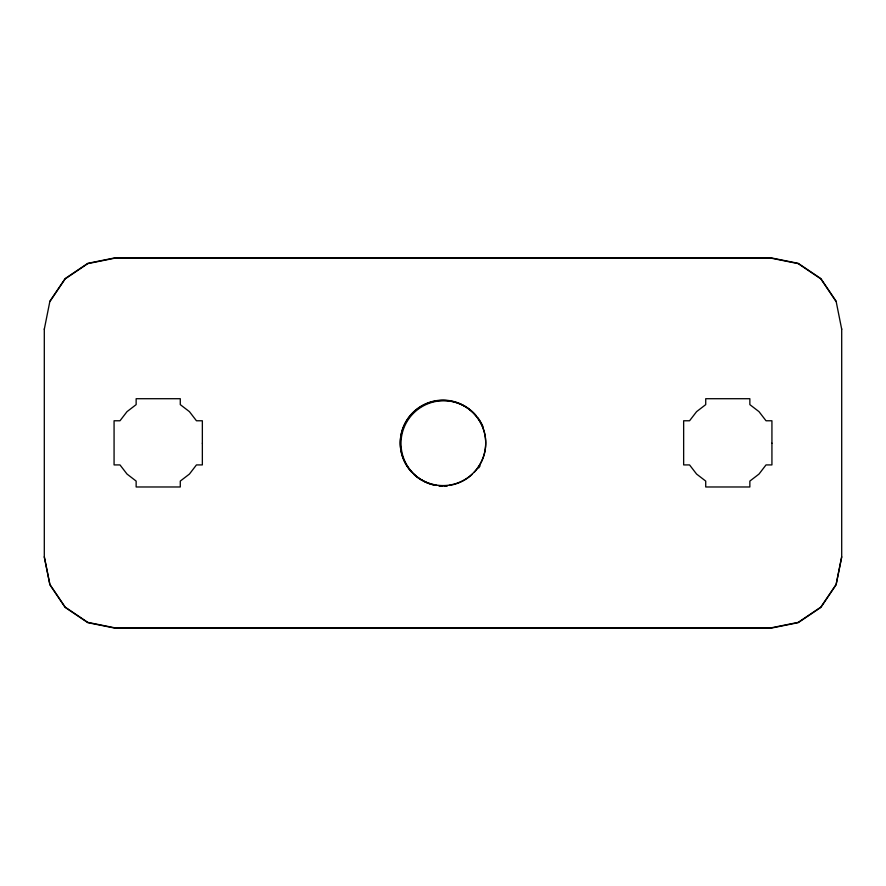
<?xml version="1.0" encoding="UTF-8"?>
<svg xmlns="http://www.w3.org/2000/svg" width="886" height="886" viewBox="0 0 886 886"><rect width="100%" height="100%" fill="white"/><g stroke="black" fill="none" stroke-linecap="round" stroke-linejoin="round"><path stroke-width="1.33" d="M44.3 329.227L49.893 301.229L65.154 278.603L87.792 263.341L115.501 257.748L770.499 257.748L798.208 263.341L820.846 278.603L836.107 301.229L841.7 329.227M841.7 556.773L836.107 584.483L820.846 607.109L798.208 622.371L770.499 627.964L115.501 627.964L87.792 622.371L65.154 607.109L49.893 584.483L44.3 556.773M49.893 301.517L65.154 278.891L87.792 263.629L115.501 258.036L770.499 258.036L798.208 263.629L820.846 278.891L836.107 301.517M841.7 328.939L841.7 557.061L836.107 584.771L820.846 607.397L798.208 622.659L770.499 628.252L115.501 628.252L87.792 622.659L65.154 607.397L49.893 584.771L44.3 557.061L44.3 328.939M480.079 465.859A42.716 42.716 0 0 1 478.706 467.93M447.43 485.993A42.716 42.716 0 0 1 444.949 486.137M442.479 486.137A42.716 42.716 0 0 1 438.758 485.871M435.059 485.273A42.716 42.716 0 0 1 423.43 481.032M422.356 480.433A42.716 42.716 0 0 1 410.982 415.988A42.716 42.716 0 0 1 476.424 415.977M477.975 417.926A42.716 42.716 0 0 1 480.71 422.079M481.308 423.154A42.716 42.716 0 0 1 482.936 426.509M411.935 472.471A42.716 42.716 0 0 1 413.086 412.654A42.716 42.716 0 0 1 472.914 412.654A42.716 42.716 0 0 1 474.065 472.471M472.327 474.209A42.716 42.716 0 0 1 449.191 485.417M446.71 485.705A42.716 42.716 0 0 1 439.29 485.705M436.809 485.417A42.716 42.716 0 0 1 413.673 474.209M202.351 443.199L202.351 464.917L196.459 464.917L189.427 474.065L180.279 481.087L180.279 486.979L136.145 486.979L136.145 481.087L127.008 474.054L119.987 464.917L114.072 464.917L114.072 420.772L119.987 420.772L127.008 411.647L136.145 404.625L136.145 398.711L180.279 398.711L180.279 404.625L189.427 411.636L196.448 420.772L202.351 420.772L202.351 443.199M771.927 443.199L771.927 464.917L766.025 464.917L759.003 474.065L749.855 481.087L749.855 486.979L705.721 486.979L705.721 481.087L696.573 474.054L689.552 464.917L683.649 464.917L683.649 420.772L689.563 420.772L696.584 411.647L705.721 404.625L705.721 398.711L749.855 398.711L749.855 404.625L758.992 411.636L766.025 420.772L771.927 420.772L771.927 443.199M421.636 479.847A42.716 42.716 0 0 0 485.716 442.856A42.716 42.716 0 0 0 421.636 405.854A42.716 42.716 0 0 0 421.636 479.847"/></g></svg>
